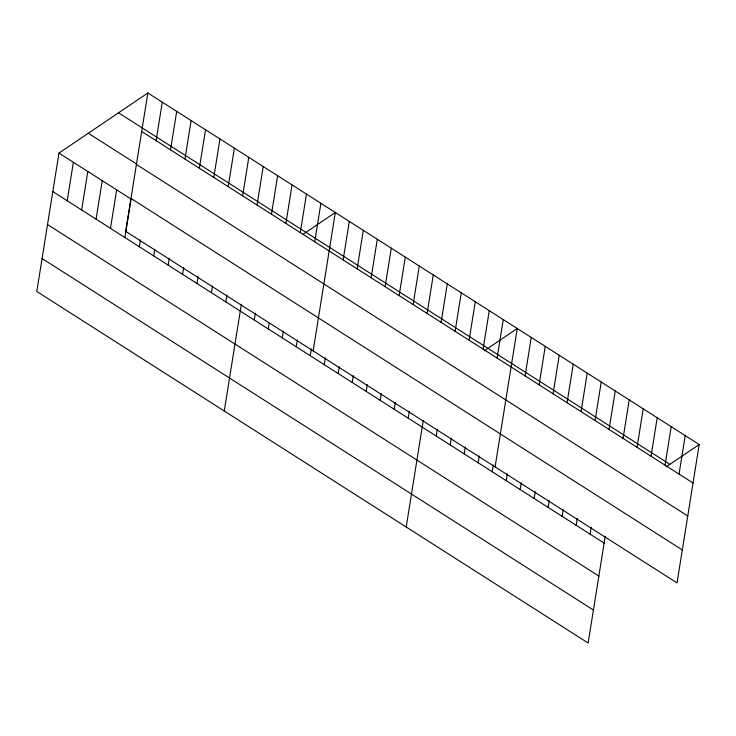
<?xml version="1.0" encoding="UTF-8"?>
<svg xmlns="http://www.w3.org/2000/svg" width="736" height="736" viewBox="0 0 736 736"><rect width="100%" height="100%" fill="white"/><g stroke="black" fill="none" stroke-linecap="round" stroke-linejoin="round"><path stroke-width="1.1" d="M147.853 92.975L125.69 231.38L677.028 582.921L699.2 444.516L147.853 92.975L58.972 153.079L36.8 291.484L588.147 643.025L605.231 536.314M67.224 200.762L73.388 162.27M81.641 209.953L87.805 171.47M96.066 219.153L102.23 180.66M110.483 228.344L116.647 189.86M124.899 237.544L131.063 199.051L58.972 153.079M156.115 140.659L162.279 102.166M139.325 246.735L140.41 239.945M170.531 149.85L176.695 111.366M153.741 255.926L154.827 249.136M184.948 159.05L191.121 120.557M168.158 265.126L169.252 258.327M199.373 168.24L205.537 129.748M182.583 274.316L183.669 267.527M213.79 177.431L219.954 138.948M197 283.507L198.085 276.718M228.215 186.631L234.379 148.138M211.425 292.707L212.511 285.908M242.632 195.822L248.796 157.338M225.842 301.898L226.927 295.108M257.048 205.013L263.212 166.529M224.259 411.01L241.353 304.299M254.26 320.013L255.346 313.223M271.474 214.213L277.638 175.72M268.254 328.937L269.155 323.279M285.89 223.404L292.054 184.92M282.247 337.861L283.332 331.071M300.306 232.604L306.47 194.111M296.24 346.785L297.335 339.995M314.732 241.794L320.896 203.302M310.242 355.709L311.328 348.919M313.15 350.906L335.312 212.502L303.232 234.195M324.236 364.633L325.321 357.843M343.142 259.909L349.306 221.426M338.229 373.557L339.314 366.767M357.144 268.833L363.308 230.35M352.222 382.481L353.317 375.691M371.137 277.757L377.301 239.274M366.224 391.405L367.31 384.615M385.13 286.681L391.294 248.198M380.218 400.329L381.303 393.539M399.124 295.605L405.288 257.122M394.211 409.253L395.296 402.463M413.126 304.529L419.29 266.046M408.204 418.177L409.299 411.387M427.119 313.453L433.283 274.97M406.198 527.013L423.292 420.311M441.112 322.377L447.276 283.884M436.2 436.025L437.285 429.235M455.106 331.301L461.279 292.808M450.193 444.949L451.278 438.159M469.108 340.225L475.272 301.732M464.186 453.873L465.281 447.083M483.101 349.149L489.265 310.656M478.188 462.797L479.274 456.007M497.094 358.073L503.258 319.58M492.182 471.721L493.267 464.931M495.089 466.909L517.261 328.504L484.26 350.814M506.175 480.645L507.27 473.855M525.09 375.921L531.254 337.428M520.177 489.569L521.263 482.779M539.083 384.845L545.247 346.352M534.17 498.493L535.256 491.694M553.076 393.769L559.24 355.276M548.164 507.417L549.249 500.618M567.079 402.693L573.243 364.2M562.157 516.341L563.252 509.542M581.072 411.617L587.236 373.124M576.159 525.265L577.245 518.466M595.065 420.541L601.229 382.048M590.152 534.189L591.238 527.39M609.058 429.465L615.222 390.972M623.061 438.389L629.225 399.896M637.054 447.313L643.218 408.82M651.047 456.237L657.211 417.744M665.04 465.161L671.204 426.668M679.043 474.085L685.207 435.592M666.2 466.826L699.2 444.516M118.524 112.81L669.87 464.352M141.689 131.468L693.036 483M88.302 133.244L136.372 163.889M136.408 164.432L687.755 515.973M130.971 198.407L682.309 549.948M52.808 191.572L604.146 543.113M47.518 224.544L598.865 576.086M42.081 258.511L593.428 610.052"/></g></svg>
